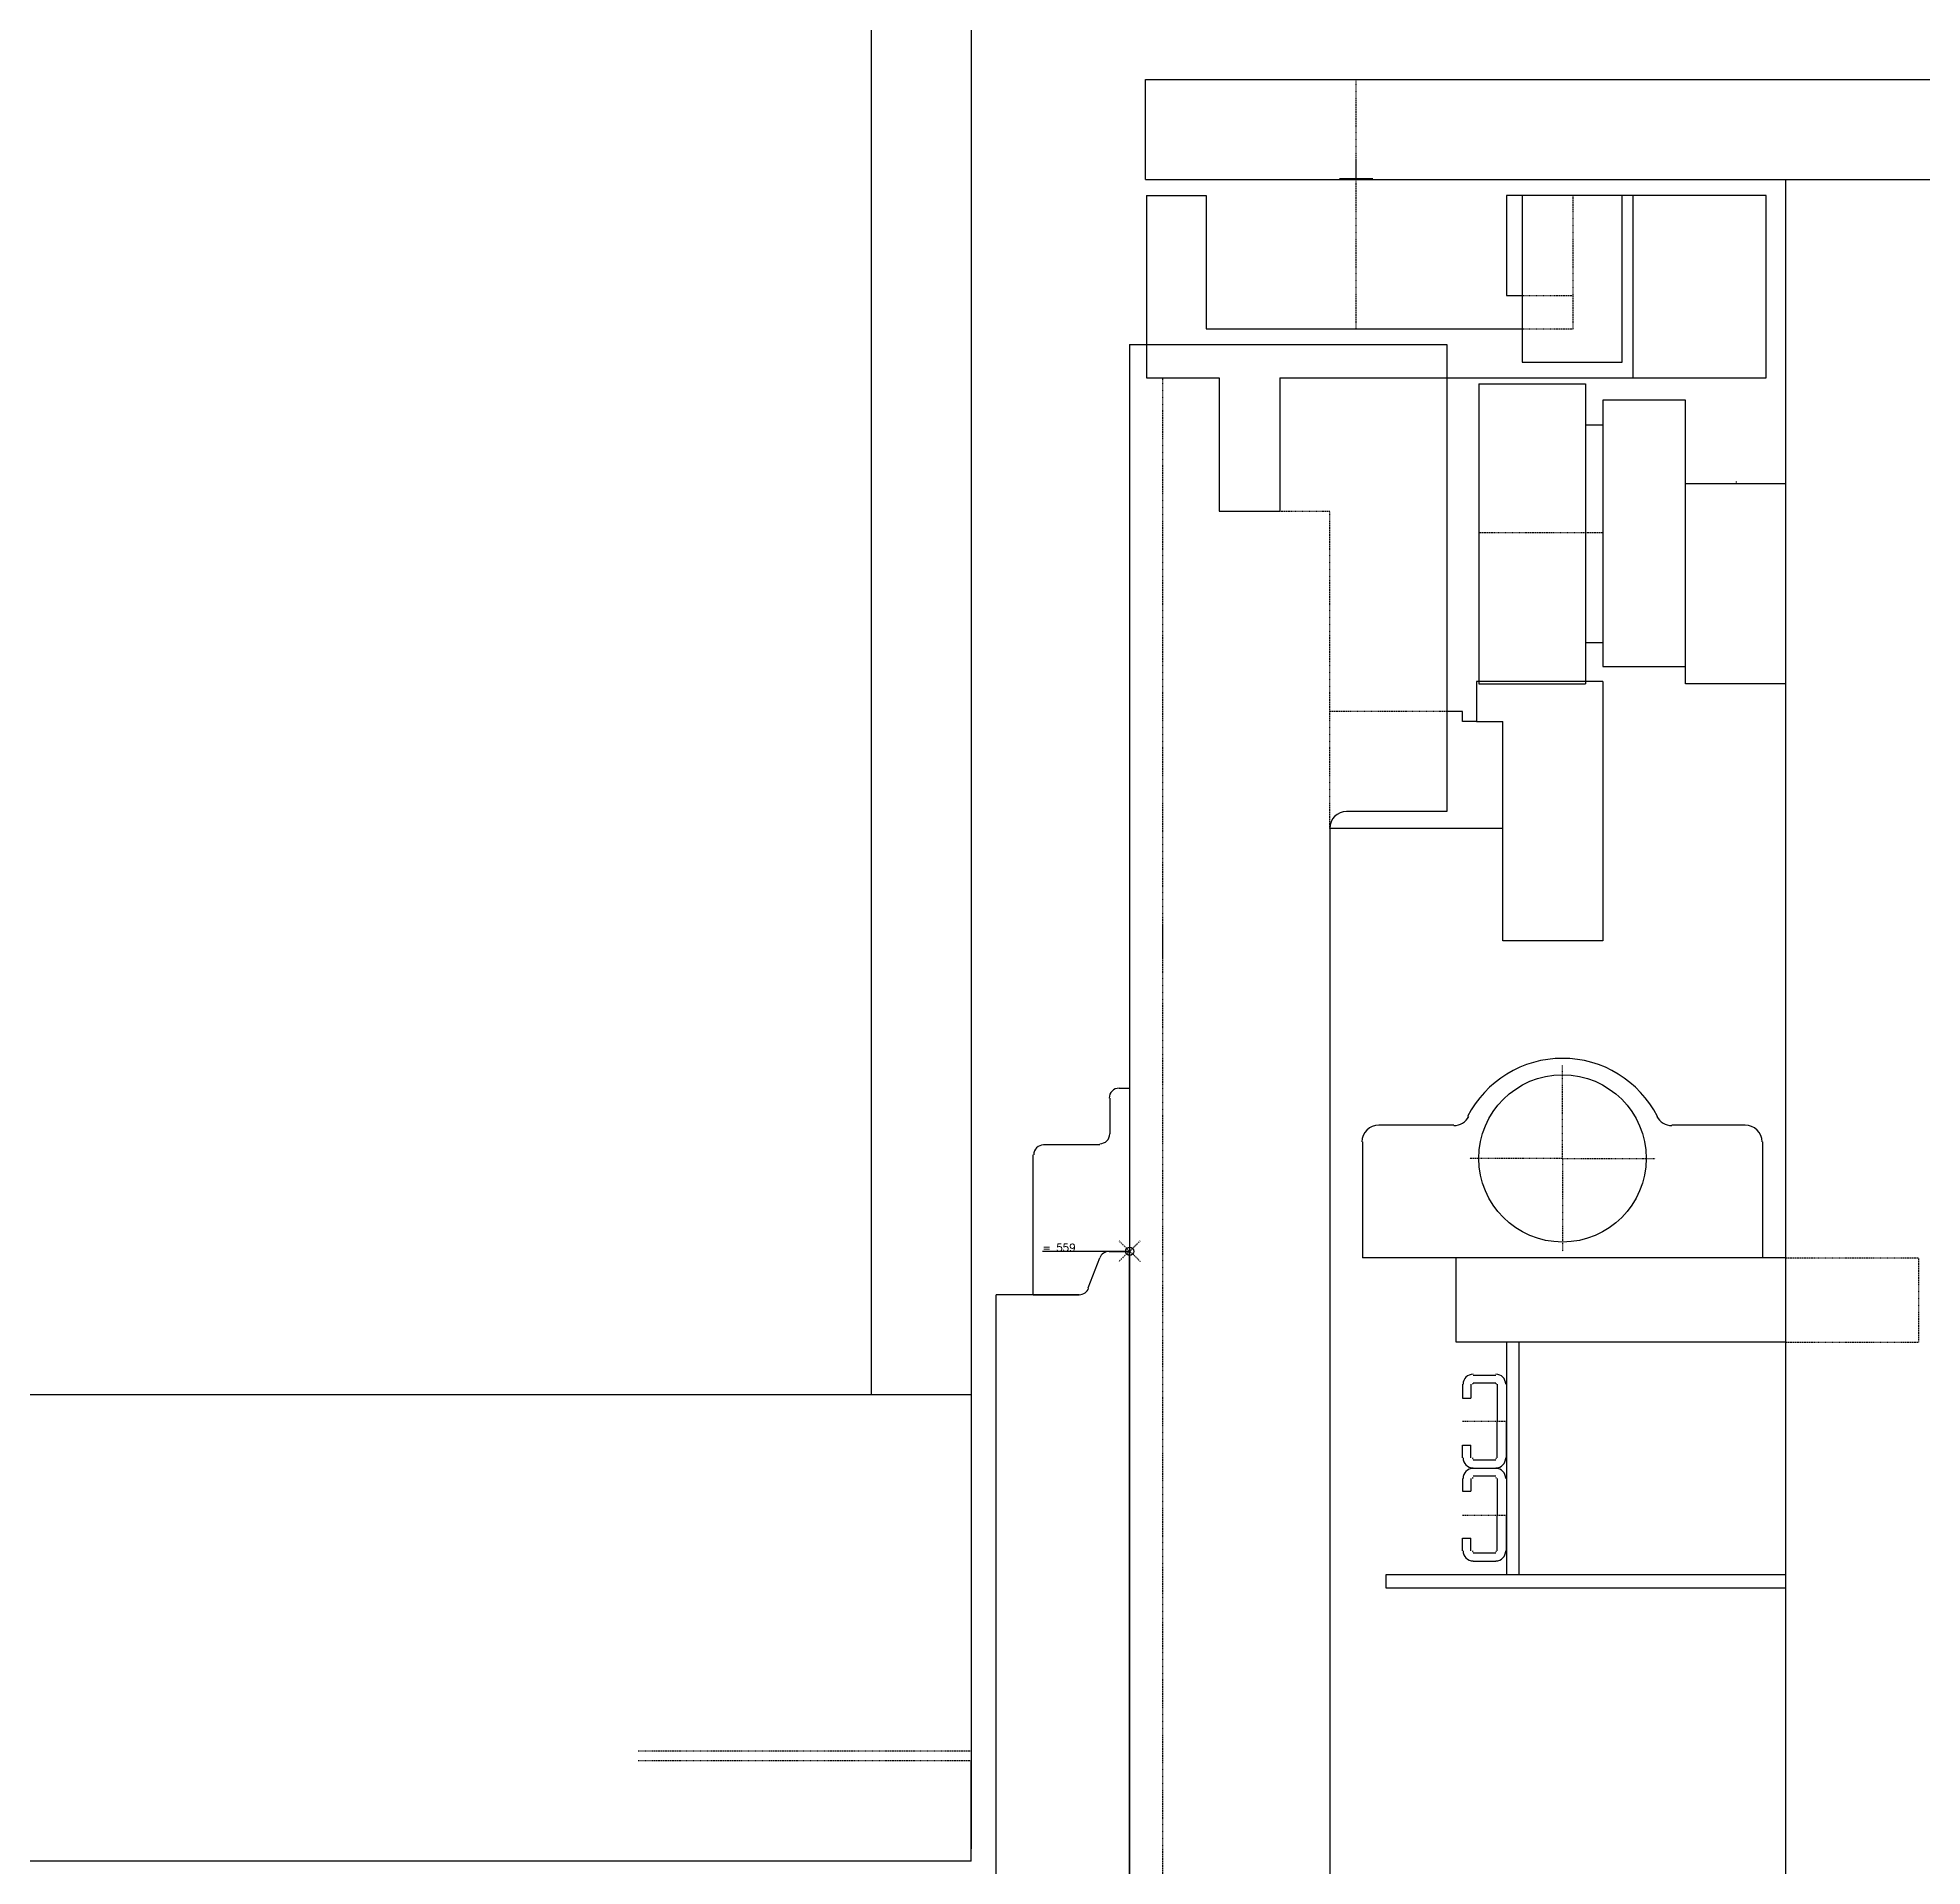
# Model space of a CAD drawing. Extents: x 8 to 3275, y 508 to 2688.
# Drawn here: x 1792.3 to 2114.4, y 737.5 to 1050.1 of the extents above; entities that cross this region are included whole.
import ezdxf

# ---------------------------------------------------------------- set-up
doc = ezdxf.new("R2010")
doc.units = 0
doc.linetypes.add('DASHED', pattern=[0.019737, 0.013158, -0.006579])
doc.linetypes.add('DOT', pattern=[0.013158, 0, -0.006579, 0, -0.006579])
for name, color, linetype in [('1', 7, 'CONTINUOUS'), ('SEVEN', 5, 'CONTINUOUS'), ('TEN', 4, 'CONTINUOUS')]:
    doc.layers.add(name, color=color, linetype=linetype)
doc.styles.add('DDSC_1', font='ROMANS')

msp = doc.modelspace()

# ---------------------------------------------------------------- linework, layer by layer
at = {"layer": '1', "color": 1}
for centre, start, end in [((1964.200029, 859.100013), 90, 180), ((1970.300029, 836.900012), 270, 340)]:
    msp.add_arc(centre, 1.7, start, end, dxfattribs=at)
at = {"layer": 'SEVEN', "color": 5}
for p, q in [((1934.700029, 1101.600016), (1934.700029, 818.100012)), ((1951.800029, 1101.600016), (1951.800029, 740.500011)), ((1951.800029, 818.100012), (1591.300024, 818.100012)), ((1951.800029, 738.400011), (1591.300024, 738.400011)), ((1951.800029, 738.400011), (1940.400029, 738.400011))]:
    msp.add_line(p, q, dxfattribs=at)
at = {"layer": 'SEVEN', "color": 5, "linetype": 'DOT'}
for p, q in [((1951.800029, 757.200011), (1894.900028, 757.200011)), ((1951.800029, 755.500011), (1894.900028, 755.500011))]:
    msp.add_line(p, q, dxfattribs=at)
at = {"layer": 'SEVEN', "color": 1}
for q in [(1951.800029, 755.500011), (1951.800029, 754.700011)]:
    msp.add_line((1951.800029, 738.400011), q, dxfattribs=at)
at = {"layer": 'TEN', "color": 1}
for p, q in [((1981.60003, 1025.800015), (1981.60003, 1042.900016)), ((1981.60003, 1042.900016), (2271.800034, 1042.900016)), ((1981.60003, 1025.800015), (2162.700032, 1025.800015)), ((2014.80003, 1026.000015), (2020.50003, 1026.000015)), ((2091.000031, 1025.800015), (2091.000031, 604.500009)), ((1981.80003, 1023.100015), (1981.80003, 991.900015)), ((1981.80003, 1023.100015), (1992.00003, 1023.100015)), ((1992.00003, 1023.100015), (1992.00003, 1000.300015)), ((2054.700031, 1023.100015), (2043.30003, 1023.100015)), ((2043.30003, 1023.100015), (2043.30003, 1006.000015)), ((2046.00003, 1023.100015), (2046.00003, 994.600015)), ((2087.700031, 1023.100015), (2054.700031, 1023.100015)), ((2063.100031, 994.600015), (2063.100031, 1023.100015)), ((2064.900031, 1023.100015), (2064.900031, 991.900015)), ((2087.700031, 991.900015), (2087.700031, 1023.100015)), ((2043.30003, 1006.000015), (2046.00003, 1006.000015)), ((1992.00003, 1000.300015), (2046.00003, 1000.300015)), ((1978.900029, 997.600015), (2033.10003, 997.600015)), ((1978.900029, 997.600015), (1978.900029, 894.700013)), ((2033.10003, 997.600015), (2033.10003, 917.800014)), ((2046.00003, 994.600015), (2063.100031, 994.600015)), ((1981.80003, 991.900015), (1994.20003, 991.900015)), ((1994.20003, 991.900015), (1994.20003, 969.100014)), ((2004.60003, 991.900015), (2004.60003, 969.100014)), ((2004.60003, 991.900015), (2064.900031, 991.900015)), ((2038.60003, 990.900015), (2038.60003, 939.600014)), ((2038.60003, 990.900015), (2056.800031, 990.900015)), ((2056.800031, 990.900015), (2056.800031, 939.600014)), ((2064.900031, 991.900015), (2087.700031, 991.900015)), ((2073.900031, 988.100015), (2059.800031, 988.100015)), ((2059.800031, 988.100015), (2059.800031, 942.600014)), ((2073.900031, 939.600014), (2073.900031, 988.100015)), ((2059.800031, 983.800015), (2056.800031, 983.800015)), ((2091.000031, 973.800015), (2073.900031, 973.800015)), ((2082.600031, 974.200015), (2082.600031, 974.000015)), ((1994.20003, 969.100014), (2004.60003, 969.100014)), ((2056.800031, 946.700014), (2059.800031, 946.700014)), ((2059.800031, 942.600014), (2073.900031, 942.600014)), ((2059.800031, 940.000014), (2038.20003, 940.000014)), ((2038.20003, 940.000014), (2038.20003, 933.200014)), ((2038.60003, 939.600014), (2056.800031, 939.600014)), ((2059.800031, 940.000014), (2059.800031, 895.700013)), ((2091.000031, 939.600014), (2073.900031, 939.600014)), ((2035.80003, 934.900014), (2033.10003, 934.900014)), ((2035.80003, 933.200014), (2035.80003, 934.900014)), ((2038.20003, 933.200014), (2035.80003, 933.200014)), ((2038.20003, 933.200014), (2042.70003, 933.200014)), ((2042.70003, 895.700013), (2042.70003, 933.200014)), ((2033.10003, 917.800014), (2016.00003, 917.800014)), ((2013.10003, 914.900014), (2013.10003, 893.900013)), ((2042.70003, 914.900014), (2013.10003, 914.900014)), ((2013.10003, 897.000013), (2013.10003, 633.100009)), ((2059.800031, 895.700013), (2042.70003, 895.700013)), ((1978.900029, 894.700013), (1978.900029, 592.700009)), ((1977.100029, 870.500013), (1978.900029, 870.500013)), ((1975.600029, 862.700013), (1975.600029, 868.800013)), ((2034.30003, 864.200013), (2021.50003, 864.200013)), ((2084.100031, 864.200013), (2071.600031, 864.200013)), ((1964.200029, 860.900013), (1973.800029, 860.900013)), ((2018.70003, 861.300013), (2018.70003, 844.200013)), ((2087.100031, 861.300013), (2087.100031, 844.200013)), ((1962.400029, 835.200012), (1962.400029, 859.100013)), ((2018.70003, 844.200013), (2018.70003, 841.500013)), ((2087.100031, 844.200013), (2087.100031, 841.500013)), ((1975.400029, 842.600013), (1964.000029, 842.600013)), ((1971.800029, 836.400012), (1973.800029, 841.500013)), ((1978.900029, 842.600013), (1972.000029, 842.600013)), ((1975.400029, 842.600013), (1978.900029, 842.600013)), ((1978.900029, 578.400009), (1978.900029, 842.600013)), ((2091.000031, 841.500013), (2018.70003, 841.500013)), ((2034.70003, 827.100012), (2034.70003, 841.500013)), ((1956.100029, 578.400009), (1956.100029, 835.200012)), ((1970.300029, 835.200012), (1956.100029, 835.200012)), ((1962.400029, 835.200012), (1970.300029, 835.200012)), ((2091.000031, 827.100012), (2034.70003, 827.100012)), ((2043.30003, 827.100012), (2043.30003, 787.300012)), ((2045.50003, 787.300012), (2045.50003, 827.100012)), ((2035.80003, 819.900012), (2035.80003, 817.500012)), ((2037.20003, 819.900012), (2037.20003, 817.500012)), ((2041.50003, 821.400012), (2037.60003, 821.400012)), ((2041.50003, 820.100012), (2037.60003, 820.100012)), ((2041.70003, 819.900012), (2041.70003, 813.600012)), ((2043.30003, 819.900012), (2043.30003, 813.600012)), ((2035.80003, 817.500012), (2037.20003, 817.500012)), ((2041.70003, 807.300012), (2041.70003, 813.600012)), ((2043.30003, 807.300012), (2043.30003, 813.600012)), ((2035.80003, 807.300012), (2035.80003, 809.500012)), ((2035.80003, 809.500012), (2037.20003, 809.500012)), ((2037.20003, 807.300012), (2037.20003, 809.500012)), ((2041.50003, 806.900012), (2037.60003, 806.900012)), ((2041.50003, 805.500012), (2037.60003, 805.500012)), ((2041.50003, 805.500012), (2037.60003, 805.500012)), ((2035.80003, 803.800012), (2035.80003, 801.600012)), ((2037.20003, 803.800012), (2037.20003, 801.600012)), ((2041.50003, 804.200012), (2037.60003, 804.200012)), ((2041.70003, 803.800012), (2041.70003, 797.500012)), ((2043.30003, 803.800012), (2043.30003, 797.500012)), ((2035.80003, 801.600012), (2037.20003, 801.600012)), ((2041.70003, 791.400012), (2041.70003, 797.500012)), ((2043.30003, 791.400012), (2043.30003, 797.500012)), ((2035.80003, 791.400012), (2035.80003, 793.600012)), ((2035.80003, 793.600012), (2037.20003, 793.600012)), ((2037.20003, 791.400012), (2037.20003, 793.600012)), ((2041.50003, 791.000012), (2037.60003, 791.000012)), ((2041.50003, 789.600012), (2037.60003, 789.600012)), ((2091.000031, 787.300012), (2022.70003, 787.300012)), ((2022.70003, 787.300012), (2022.70003, 785.100012)), ((2091.000031, 787.300012), (2045.50003, 787.300012)), ((2022.70003, 785.100012), (2091.000031, 785.100012))]:
    msp.add_line(p, q, dxfattribs=at)
at = {"layer": 'TEN', "color": 1, "linetype": 'DASHED'}
for p, q in [((2017.60003, 1025.800015), (2017.60003, 1042.900016)), ((2017.60003, 1000.300015), (2017.60003, 1029.000015)), ((2017.60003, 1023.100015), (2017.60003, 1025.800015)), ((2059.800031, 965.400014), (2038.60003, 965.400014)), ((2052.900031, 872.700013), (2052.900031, 874.400013)), ((2052.900031, 858.500013), (2052.900031, 872.700013)), ((2038.60003, 858.500013), (2037.00003, 858.500013)), ((2052.900031, 858.500013), (2038.60003, 858.500013)), ((2052.900031, 858.500013), (2067.000031, 858.500013)), ((2052.900031, 858.500013), (2052.900031, 844.200013)), ((2067.000031, 858.500013), (2068.800031, 858.500013)), ((1978.300029, 843.200013), (1977.100029, 844.400013)), ((1979.500029, 843.200013), (1980.70003, 844.400013)), ((2052.900031, 844.200013), (2052.900031, 842.600013)), ((1978.300029, 842.100013), (1977.100029, 840.900013)), ((1978.900029, 842.600013), (1978.300029, 843.200013)), ((1978.900029, 842.600013), (1978.300029, 842.100013)), ((1978.900029, 842.600013), (1979.500029, 843.200013)), ((1978.900029, 842.600013), (1979.500029, 842.100013)), ((1979.500029, 842.100013), (1980.70003, 840.900013)), ((2035.80003, 813.600012), (2043.30003, 813.600012)), ((2035.80003, 813.600012), (2043.30003, 813.600012)), ((2035.80003, 797.500012), (2043.30003, 797.500012)), ((2035.80003, 797.500012), (2043.30003, 797.500012))]:
    msp.add_line(p, q, dxfattribs=at)
at = {"layer": 'TEN', "color": 1, "linetype": 'DOT'}
for p, q in [((2054.700031, 1000.300015), (2054.700031, 1023.100015)), ((2046.00003, 1006.000015), (2054.700031, 1006.000015)), ((2046.00003, 1000.300015), (2054.700031, 1000.300015)), ((1984.60003, 892.700013), (1984.60003, 991.900015)), ((2004.60003, 969.100014), (2013.10003, 969.100014)), ((2013.10003, 914.900014), (2013.10003, 969.100014)), ((2033.10003, 934.900014), (2013.10003, 934.900014)), ((1984.60003, 638.80001), (1984.60003, 898.400013)), ((2091.000031, 841.500013), (2113.800031, 841.500013)), ((2113.800031, 827.100012), (2113.800031, 841.500013)), ((2091.000031, 827.100012), (2113.800031, 827.100012))]:
    msp.add_line(p, q, dxfattribs=at)
at = {"layer": 'TEN', "color": 1}
for centre, radius in [((2052.900031, 858.500013), 14.3), ((1978.900029, 842.600013), 0.7)]:
    msp.add_circle(centre, radius, dxfattribs=at)
for centre, radius, start, end in [((2016.00003, 914.900014), 2.9, 90, 180), ((2052.900031, 857.400013), 18.2, 27, 153), ((1977.100029, 868.800013), 1.7, 90, 180), ((2021.50003, 861.300013), 2.9, 90, 180), ((2034.30003, 867.000013), 2.9, 270, 333), ((2071.600031, 867.000013), 2.9, 207, 270), ((2084.100031, 861.300013), 2.9, 0, 90), ((1973.800029, 862.700013), 1.7, 270, 0), ((1975.400029, 840.900013), 1.7, 90, 160), ((2037.60003, 819.900012), 1.7, 90, 180), ((2041.50003, 819.900012), 1.7, 0, 90), ((2037.60003, 819.900012), 0.1, 90, 180), ((2041.50003, 819.900012), 0.1, 0, 90), ((2037.60003, 807.300012), 1.7, 180, 270), ((2037.60003, 803.800012), 1.7, 90, 180), ((2037.60003, 807.300012), 0.1, 180, 270), ((2041.50003, 807.300012), 0.1, 270, 0), ((2041.50003, 807.300012), 1.7, 270, 0), ((2041.50003, 803.800012), 1.7, 0, 90), ((2037.60003, 803.800012), 0.1, 90, 180), ((2041.50003, 803.800012), 0.1, 0, 90), ((2037.60003, 791.400012), 1.7, 180, 270), ((2037.60003, 791.400012), 0.1, 180, 270), ((2041.50003, 791.400012), 0.1, 270, 0), ((2041.50003, 791.400012), 1.7, 270, 0)]:
    msp.add_arc(centre, radius, start, end, dxfattribs=at)

# ---------------------------------------------------------------- texts
at = {"layer": '1', "color": 1, "style": 'DDSC_1'}
msp.add_text('= 559', height=1.3, dxfattribs=at).set_placement((1964.000029, 842.600013))

doc.saveas('drawing.dxf')
